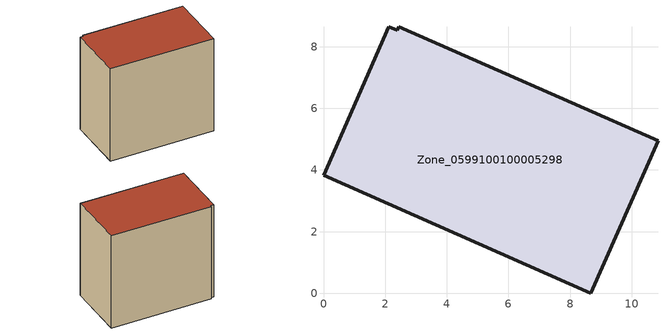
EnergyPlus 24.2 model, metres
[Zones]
Zone_0599100100005298
 floor ground (C_G): 2.12,8.64 2.39,8.53 2.45,8.65 10.85,4.94 8.68,0 0,3.83 z0
 wall outside (C_F): 0,3.83 8.68,0 10.85,4.94 2.45,8.65 2.39,8.53 2.12,8.64 0,3.83 z0:8.97
 roof outside (C_R): 2.39,8.53 2.12,8.64 0,3.83 8.68,0 10.85,4.94 2.45,8.65 z8.97
[BUILDING]
Pand.0599100100005298: North Axis=0; Terrain=City; Loads Convergence Tolerance Value=0.04; Temperature Convergence Tolerance Value=0.4; Solar Distribution=FullExterior; Maximum Number of Warmup Days=25; Minimum Number of Warmup Days=1
[Site:Location]
Rotterdam.The.Hague.AP_ZH_NLD Design_Conditions: Latitude=51.96; Longitude=4.45; Time Zone=1; Elevation=-4.5
[SITE:GROUNDTEMPERATURE:BUILDINGSURFACE]
18, 18, 18, 18, 18, 18, 18, 18, 18, 18, 18, 18
[MATERIAL] Thermal Absorptance=0.9; Solar Absorptance=0.7; Visible Absorptance=0.7
Name | Roughness | Thickness | Conductivity | Density | Specific Heat
G.TI.2015-2018 | MediumSmooth | 0.15 | 0.0428571 | 540 | 1210
F.TI.2015-2018 | Rough | 0.3 | 0.0666667 | 1920 | 840
R.TI.2015-2018 | MediumRough | 0.2 | 0.0333333 | 1500 | 1000
[CONSTRUCTION]
C_G: G.TI.2015-2018
C_F: F.TI.2015-2018
C_R: R.TI.2015-2018
[ZONE]
Zone_0599100100005298: Type=1; Multiplier=1; Ceiling Height=Autocalculate; Volume=Autocalculate; Floor Area=autocalculate; Part of Total Floor Area=Yes
[ZONEINFILTRATION:DESIGNFLOWRATE]
Infil_Zone_0599100100005298: Zone or ZoneList or Space or SpaceList=Zone_0599100100005298; Schedule=AlwaysOn; Design Flow Rate Calculation Method=Flow/Area; Flow Rate per Floor Area=0.0015; Constant Term Coefficient=1; Temperature Term Coefficient=0; Velocity Term Coefficient=0; Velocity Squared Term Coefficient=0
[HVACTEMPLATE:ZONE:IDEALLOADSAIRSYSTEM]
Zone_0599100100005298: Maximum Heating Supply Air Temperature=50; Minimum Cooling Supply Air Temperature=13; Maximum Heating Supply Air Humidity Ratio=0.0156; Minimum Cooling Supply Air Humidity Ratio=0.0077; Heating Limit=NoLimit; Cooling Limit=NoLimit; Dehumidification Control Type=ConstantSensibleHeatRatio; Cooling Sensible Heat Ratio=0.7; Dehumidification Setpoint=60; Humidification Control Type=None; Humidification Setpoint=30; Outdoor Air Method=None; Outdoor Air Flow Rate per Person=0.00944; Outdoor Air Flow Rate per Zone Floor Area=0; Outdoor Air Flow Rate per Zone=0; Demand Controlled Ventilation Type=None; Outdoor Air Economizer Type=NoEconomizer; Heat Recovery Type=None; Sensible Heat Recovery Effectiveness=0.7; Latent Heat Recovery Effectiveness=0.65
[ZONECONTROL:THERMOSTAT]
ThermostatControl_Zone_0599100100005298: Zone or ZoneList=Zone_0599100100005298; Control Type Schedule=DualSetpointControlType; Control 1=Thermostat_Zone_0599100100005298; Temperature Difference Between Cutout And Setpoint=0
[THERMOSTATSETPOINT:DUALSETPOINT]
Thermostat_Zone_0599100100005298: Heating Setpoint Temperature Schedule=HeatingSetpoint_Zone_0599100100005298; Cooling Setpoint Temperature Schedule=CoolingSetpoint_Zone_0599100100005298
[SCHEDULE:COMPACT]
HeatingSetpoint_Zone_0599100100005298: Through: 12/31, For: AllDays, Until: 24:00, 21
CoolingSetpoint_Zone_0599100100005298: Through: 12/31, For: AllDays, Until: 24:00, 24
DualSetpointControlType: Through: 12/31, For: AllDays, Until: 24:00, 4
AlwaysOn: Through: 12/31, For: AllDays, Until: 24:00, 1
